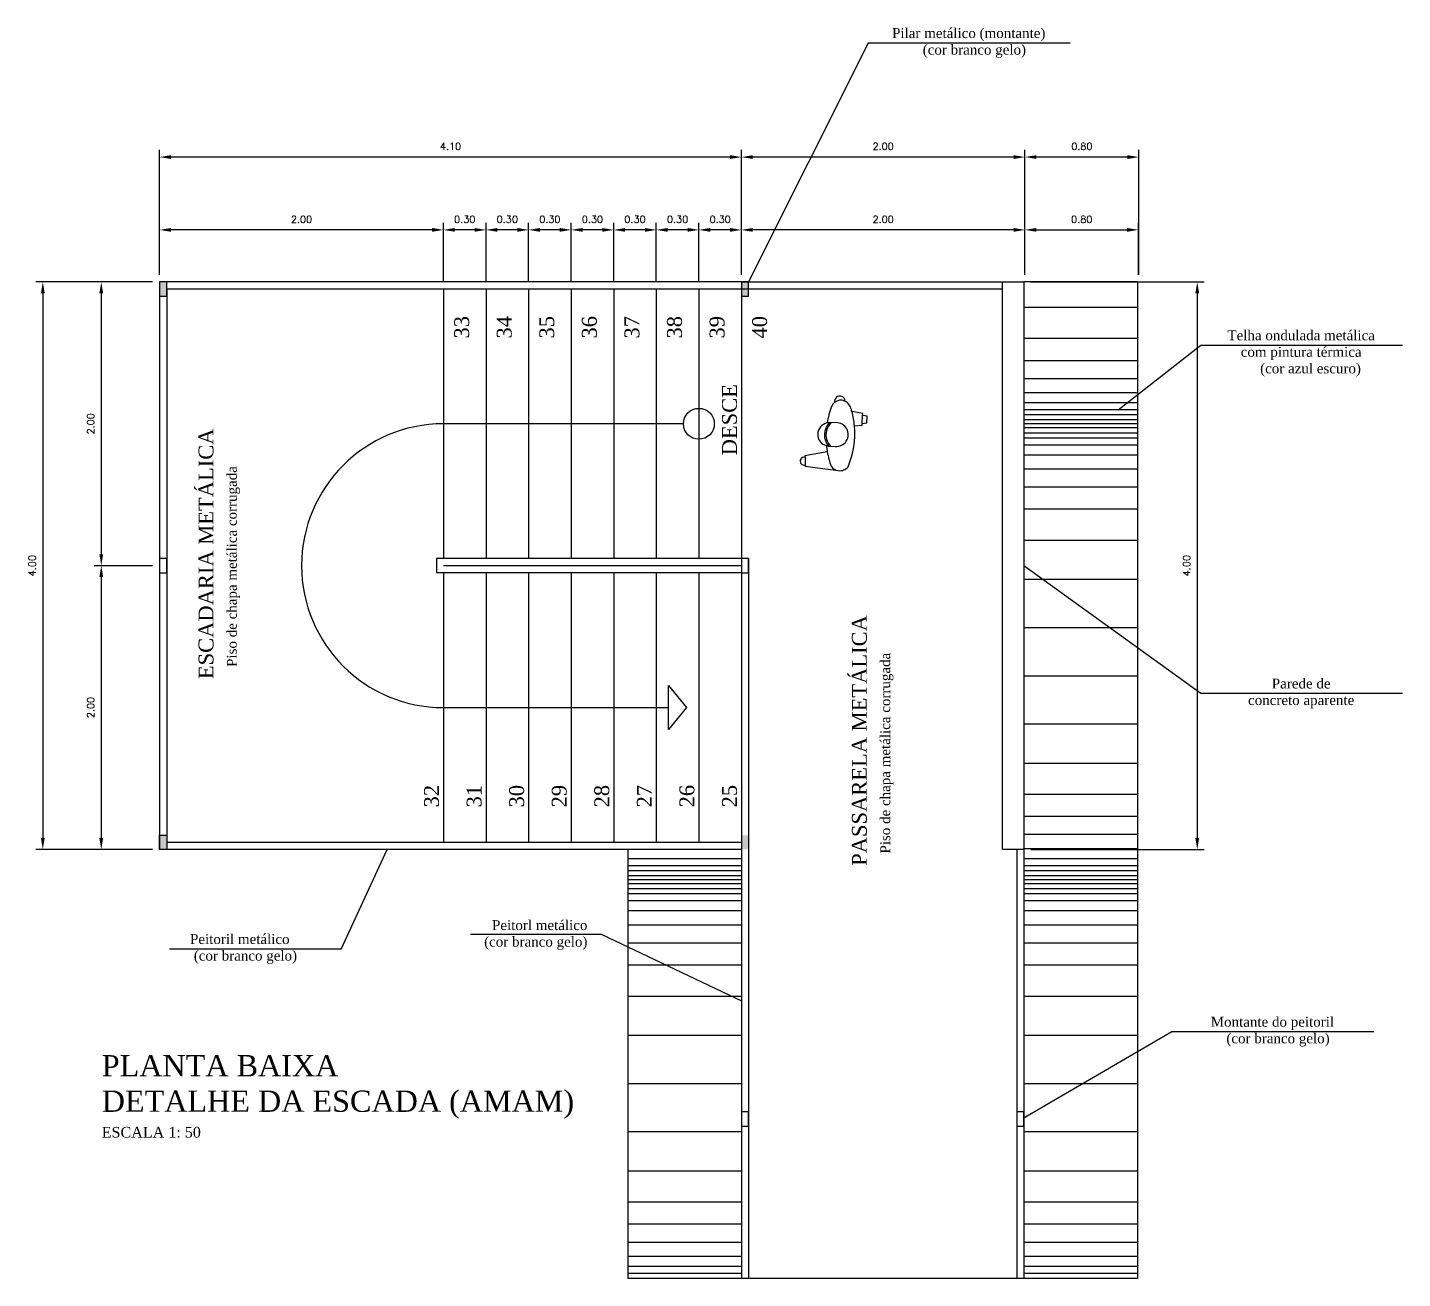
# Model space of a CAD drawing. Header units: millimetres. Extents: x 462 to 740, y -508 to -73.
# Drawn here: x 525.1 to 534.79, y -127.79 to -118.97 of the extents above; entities that cross this region are included whole.
import ezdxf

# ---------------------------------------------------------------- set-up
doc = ezdxf.new("R2010")
doc.units = ezdxf.units.MM
doc.header["$LTSCALE"] = 0.1
doc.header["$PDMODE"] = 3
doc.header["$PDSIZE"] = 0.005
for name, color, linetype in [('COTAS', 6, 'Continuous'), ('MOBILIÁRIO_LAYOUT', 165, 'Continuous'), ('nivel', 1, 'Continuous'), ('Parede alta', 5, 'Continuous'), ('passarela', 7, 'Continuous'), ('PENA-01', 1, 'Continuous'), ('Texto', 2, 'Continuous')]:
    doc.layers.add(name, color=color, linetype=linetype)
doc.styles.add('RO-00', font='romans.shx')
doc.dimstyles.new('COTAS-50', dxfattribs={"dimscale": 0, "dimtxt": 0.05, "dimasz": 0.08, "dimexe": 0.05, "dimexo": 0.05, "dimgap": 0.05, "dimtad": 1, "dimzin": 1, "dimdsep": 46, "dimtxsty": 'RO-00', "dimcen": 2.5, "dimclrd": 6, "dimclre": 6, "dimclrt": 2, "dimadec": 0, "dimazin": 0, "dimtfac": 1, "dimtmove": 2, "dimatfit": 2, "dimfxl": 1, "dimtolj": 1, "dimtzin": 0, "dimarcsym": 0})

# ---------------------------------------------------------------- blocks, each defined once
blk = doc.blocks.new('Pessoa1')
at = {"layer": 'MOBILIÁRIO_LAYOUT', "color": 5}
for p, q in [((-0.238, 0.2092), (-0.2683, -0.0226)), ((-0.1751, 0.2114), (-0.2281, 0.2096)), ((-0.1365, 0.0546), (-0.1647, 0.2117)), ((0.0462, -0.1374), (0.0511, -0.1913)), ((0.0511, -0.1913), (0.0646, -0.192)), ((0.0646, -0.192), (0.1191, -0.1948)), ((0.1341, -0.1956), (0.1484, -0.1191)), ((0.1191, -0.1948), (0.1341, -0.1956))]:
    blk.add_line(p, q, dxfattribs=at)
at = {"layer": 'MOBILIÁRIO_LAYOUT'}
for p, q in [((-0.2281, 0.2096), (-0.238, 0.2092)), ((-0.1647, 0.2117), (-0.1751, 0.2114))]:
    blk.add_line(p, q, dxfattribs=at)
at = {"layer": 'MOBILIÁRIO_LAYOUT', "color": 10}
for p, q in [((-0.095, 0.0461), (-0.0986, -0.0023)), ((0.0698, -0.0073), (0.069, 0.0413)), ((0.0646, -0.192), (0.0683, -0.2237)), ((0.0683, -0.2237), (0.1144, -0.2256)), ((0.1144, -0.2256), (0.1191, -0.1948))]:
    blk.add_line(p, q, dxfattribs=at)
at = {"layer": 'MOBILIÁRIO_LAYOUT', "color": 81}
for centre, radius, start, end in [((-0.2018, 0.2181), 0.0276, 345.76145, 198.13166), ((-0.0131, 0.04), 0.0821, 11.2321, 165.21796), ((0.2196, -0.033), 0.0373, 273.90623, 101.7625)]:
    blk.add_arc(centre, radius, start, end, dxfattribs=at)
at = {"layer": 'MOBILIÁRIO_LAYOUT', "color": 5}
for centre, radius, start, end in [((-0.1955, -0.0335), 0.0737, 125.02745, 171.53498), ((-0.0307, -0.5292), 0.5933, 100.26579, 110.41945), ((-0.0307, -0.5292), 0.5933, 95.97513, 100.26579), ((-0.0307, -0.5292), 0.5933, 68.85497, 80.47492), ((0.1528, -0.0485), 0.0788, 41.27021, 67.23188), ((0.1541, -0.042), 0.0737, 337.51394, 38.15479), ((-0.1955, -0.0335), 0.0737, 171.53498, 232.17472), ((-0.0067, 0.4536), 0.5933, 246.78271, 275.11859), ((0.1369, -0.019), 0.0994, 284.77801, 329.01898), ((-0.0067, 0.4536), 0.5933, 275.11859, 285.15785), ((-0.0067, 0.4536), 0.5933, 285.15785, 286.55393)]:
    blk.add_arc(centre, radius, start, end, dxfattribs=at)
at = {"layer": 'MOBILIÁRIO_LAYOUT', "color": 10}
for centre, radius, start, end in [((-0.0158, -0.0507), 0.1147, 42.16663, 134.479), ((-0.0158, -0.0507), 0.1251, 47.34808, 129.29755), ((-0.0145, -0.0086), 0.0843, 175.71659, 0.92906)]:
    blk.add_arc(centre, radius, start, end, dxfattribs=at)
at = {"layer": 'MOBILIÁRIO_LAYOUT'}
for start, end in [(165.21796, 175.71661), (0.92904, 11.2321)]:
    blk.add_arc((-0.0131, 0.04), 0.0821, start, end, dxfattribs=at)
blk = doc.blocks.new('*D80')
at = {"layer": 'Defpoints', "color": 0}
for p in [(532.9301, -120.3993), (532.1301, -120.766), (532.9301, -120.766)]:
    blk.add_point(p, dxfattribs=at)
at = {"layer": 'passarela', "color": 6, "lineweight": -2}
for p, q in [((532.1301, -120.716), (532.1301, -120.3493)), ((532.2101, -120.3993), (532.8501, -120.3993)), ((532.9301, -120.716), (532.9301, -120.3493))]:
    blk.add_line(p, q, dxfattribs=at)
at = {"layer": 'passarela', "color": 6}
for points in [[(532.2101, -120.3859), (532.2101, -120.4126), (532.1301, -120.3993)], [(532.8501, -120.3859), (532.8501, -120.4126), (532.9301, -120.3993)]]:
    blk.add_solid(points, dxfattribs=at)
at = {"layer": 'passarela', "color": 2, "insert": (532.5301, -120.3243), "char_height": 0.05, "attachment_point": 5, "style": 'RO-00'}
blk.add_mtext('\\A1;0.80', dxfattribs=at)
blk = doc.blocks.new('*D81')
at = {"layer": 'Defpoints', "color": 0}
for p in [(530.1318, -120.3993), (530.1318, -120.766), (532.1301, -120.766)]:
    blk.add_point(p, dxfattribs=at)
at = {"layer": 'passarela', "color": 6, "lineweight": -2}
for p, q in [((530.1318, -120.716), (530.1318, -120.3493)), ((532.0501, -120.3993), (530.2118, -120.3993)), ((532.1301, -120.716), (532.1301, -120.3493))]:
    blk.add_line(p, q, dxfattribs=at)
at = {"layer": 'passarela', "color": 6}
for points in [[(530.2118, -120.3859), (530.2118, -120.4126), (530.1318, -120.3993)], [(532.0501, -120.3859), (532.0501, -120.4126), (532.1301, -120.3993)]]:
    blk.add_solid(points, dxfattribs=at)
at = {"layer": 'passarela', "color": 2, "insert": (531.1309, -120.3243), "char_height": 0.05, "attachment_point": 5, "style": 'RO-00'}
blk.add_mtext('\\A1;2.00', dxfattribs=at)
blk = doc.blocks.new('*D82')
at = {"layer": 'COTAS', "color": 6, "lineweight": -2}
for p, q in [((529.8318, -120.766), (529.8318, -120.3493)), ((530.0518, -120.3993), (529.9118, -120.3993)), ((530.1318, -120.716), (530.1318, -120.3493))]:
    blk.add_line(p, q, dxfattribs=at)
at = {"layer": 'COTAS', "color": 6}
for points in [[(529.9118, -120.3859), (529.9118, -120.4126), (529.8318, -120.3993)], [(530.0518, -120.3859), (530.0518, -120.4126), (530.1318, -120.3993)]]:
    blk.add_solid(points, dxfattribs=at)
at = {"layer": 'Defpoints', "color": 0}
for p in [(529.8318, -120.3993), (529.8318, -120.816), (530.1318, -120.766)]:
    blk.add_point(p, dxfattribs=at)
at = {"layer": 'COTAS', "color": 2, "insert": (529.9818, -120.3243), "char_height": 0.05, "attachment_point": 5, "style": 'RO-00'}
blk.add_mtext('\\A1;0.30', dxfattribs=at)
blk = doc.blocks.new('*D83')
at = {"layer": 'COTAS', "color": 6, "lineweight": -2}
for p, q in [((529.5318, -120.766), (529.5318, -120.3493)), ((529.7518, -120.3993), (529.6118, -120.3993)), ((529.8318, -120.766), (529.8318, -120.3493))]:
    blk.add_line(p, q, dxfattribs=at)
at = {"layer": 'COTAS', "color": 6}
for points in [[(529.6118, -120.3859), (529.6118, -120.4126), (529.5318, -120.3993)], [(529.7518, -120.3859), (529.7518, -120.4126), (529.8318, -120.3993)]]:
    blk.add_solid(points, dxfattribs=at)
at = {"layer": 'Defpoints', "color": 0}
for p in [(529.5318, -120.3993), (529.5318, -120.816), (529.8318, -120.816)]:
    blk.add_point(p, dxfattribs=at)
at = {"layer": 'COTAS', "color": 2, "insert": (529.6818, -120.3243), "char_height": 0.05, "attachment_point": 5, "style": 'RO-00'}
blk.add_mtext('\\A1;0.30', dxfattribs=at)
blk = doc.blocks.new('*D84')
at = {"layer": 'COTAS', "color": 6, "lineweight": -2}
for p, q in [((529.2318, -120.766), (529.2318, -120.3493)), ((529.4518, -120.3993), (529.3118, -120.3993)), ((529.5318, -120.766), (529.5318, -120.3493))]:
    blk.add_line(p, q, dxfattribs=at)
at = {"layer": 'COTAS', "color": 6}
for points in [[(529.3118, -120.3859), (529.3118, -120.4126), (529.2318, -120.3993)], [(529.4518, -120.3859), (529.4518, -120.4126), (529.5318, -120.3993)]]:
    blk.add_solid(points, dxfattribs=at)
at = {"layer": 'Defpoints', "color": 0}
for p in [(529.2318, -120.3993), (529.2318, -120.816), (529.5318, -120.816)]:
    blk.add_point(p, dxfattribs=at)
at = {"layer": 'COTAS', "color": 2, "insert": (529.3818, -120.3243), "char_height": 0.05, "attachment_point": 5, "style": 'RO-00'}
blk.add_mtext('\\A1;0.30', dxfattribs=at)
blk = doc.blocks.new('*D85')
at = {"layer": 'COTAS', "color": 6, "lineweight": -2}
for p, q in [((528.9318, -120.766), (528.9318, -120.3493)), ((529.1518, -120.3993), (529.0118, -120.3993)), ((529.2318, -120.766), (529.2318, -120.3493))]:
    blk.add_line(p, q, dxfattribs=at)
at = {"layer": 'COTAS', "color": 6}
for points in [[(529.0118, -120.3859), (529.0118, -120.4126), (528.9318, -120.3993)], [(529.1518, -120.3859), (529.1518, -120.4126), (529.2318, -120.3993)]]:
    blk.add_solid(points, dxfattribs=at)
at = {"layer": 'Defpoints', "color": 0}
for p in [(528.9318, -120.3993), (528.9318, -120.816), (529.2318, -120.816)]:
    blk.add_point(p, dxfattribs=at)
at = {"layer": 'COTAS', "color": 2, "insert": (529.0818, -120.3243), "char_height": 0.05, "attachment_point": 5, "style": 'RO-00'}
blk.add_mtext('\\A1;0.30', dxfattribs=at)
blk = doc.blocks.new('*D86')
at = {"layer": 'COTAS', "color": 6, "lineweight": -2}
for p, q in [((528.6318, -120.766), (528.6318, -120.3493)), ((528.8518, -120.3993), (528.7118, -120.3993)), ((528.9318, -120.766), (528.9318, -120.3493))]:
    blk.add_line(p, q, dxfattribs=at)
at = {"layer": 'COTAS', "color": 6}
for points in [[(528.7118, -120.3859), (528.7118, -120.4126), (528.6318, -120.3993)], [(528.8518, -120.3859), (528.8518, -120.4126), (528.9318, -120.3993)]]:
    blk.add_solid(points, dxfattribs=at)
at = {"layer": 'Defpoints', "color": 0}
for p in [(528.6318, -120.3993), (528.6318, -120.816), (528.9318, -120.816)]:
    blk.add_point(p, dxfattribs=at)
at = {"layer": 'COTAS', "color": 2, "insert": (528.7818, -120.3243), "char_height": 0.05, "attachment_point": 5, "style": 'RO-00'}
blk.add_mtext('\\A1;0.30', dxfattribs=at)
blk = doc.blocks.new('*D87')
at = {"layer": 'COTAS', "color": 6, "lineweight": -2}
for p, q in [((528.3318, -120.766), (528.3318, -120.3493)), ((528.5518, -120.3993), (528.4118, -120.3993)), ((528.6318, -120.766), (528.6318, -120.3493))]:
    blk.add_line(p, q, dxfattribs=at)
at = {"layer": 'COTAS', "color": 6}
for points in [[(528.4118, -120.3859), (528.4118, -120.4126), (528.3318, -120.3993)], [(528.5518, -120.3859), (528.5518, -120.4126), (528.6318, -120.3993)]]:
    blk.add_solid(points, dxfattribs=at)
at = {"layer": 'Defpoints', "color": 0}
for p in [(528.3318, -120.3993), (528.3318, -120.816), (528.6318, -120.816)]:
    blk.add_point(p, dxfattribs=at)
at = {"layer": 'COTAS', "color": 2, "insert": (528.4818, -120.3243), "char_height": 0.05, "attachment_point": 5, "style": 'RO-00'}
blk.add_mtext('\\A1;0.30', dxfattribs=at)
blk = doc.blocks.new('*D88')
at = {"layer": 'COTAS', "color": 6, "lineweight": -2}
for p, q in [((528.0318, -120.766), (528.0318, -120.3493)), ((528.2518, -120.3993), (528.1118, -120.3993)), ((528.3318, -120.766), (528.3318, -120.3493))]:
    blk.add_line(p, q, dxfattribs=at)
at = {"layer": 'COTAS', "color": 6}
for points in [[(528.1118, -120.3859), (528.1118, -120.4126), (528.0318, -120.3993)], [(528.2518, -120.3859), (528.2518, -120.4126), (528.3318, -120.3993)]]:
    blk.add_solid(points, dxfattribs=at)
at = {"layer": 'Defpoints', "color": 0}
for p in [(528.0318, -120.3993), (528.0318, -120.816), (528.3318, -120.816)]:
    blk.add_point(p, dxfattribs=at)
at = {"layer": 'COTAS', "color": 2, "insert": (528.1818, -120.3243), "char_height": 0.05, "attachment_point": 5, "style": 'RO-00'}
blk.add_mtext('\\A1;0.30', dxfattribs=at)
blk = doc.blocks.new('*D89')
at = {"layer": 'COTAS', "color": 6, "lineweight": -2}
for p, q in [((526.0318, -120.716), (526.0318, -120.3493)), ((527.9518, -120.3993), (526.1118, -120.3993)), ((528.0318, -120.766), (528.0318, -120.3493))]:
    blk.add_line(p, q, dxfattribs=at)
at = {"layer": 'COTAS', "color": 6}
for points in [[(526.1118, -120.3859), (526.1118, -120.4126), (526.0318, -120.3993)], [(527.9518, -120.3859), (527.9518, -120.4126), (528.0318, -120.3993)]]:
    blk.add_solid(points, dxfattribs=at)
at = {"layer": 'Defpoints', "color": 0}
for p in [(526.0318, -120.3993), (526.0318, -120.766), (528.0318, -120.816)]:
    blk.add_point(p, dxfattribs=at)
at = {"layer": 'COTAS', "color": 2, "insert": (527.0318, -120.3243), "char_height": 0.05, "attachment_point": 5, "style": 'RO-00'}
blk.add_mtext('\\A1;2.00', dxfattribs=at)
blk = doc.blocks.new('*D90')
at = {"layer": 'COTAS', "color": 6, "lineweight": -2}
for p, q in [((525.9818, -120.766), (525.1583, -120.766)), ((525.2083, -120.846), (525.2083, -124.686)), ((525.9818, -124.766), (525.1583, -124.766))]:
    blk.add_line(p, q, dxfattribs=at)
at = {"layer": 'COTAS', "color": 6}
for points in [[(525.195, -120.846), (525.2217, -120.846), (525.2083, -120.766)], [(525.195, -124.686), (525.2217, -124.686), (525.2083, -124.766)]]:
    blk.add_solid(points, dxfattribs=at)
at = {"layer": 'Defpoints', "color": 0}
for p in [(526.0318, -120.766), (525.2083, -124.766), (526.0318, -124.766)]:
    blk.add_point(p, dxfattribs=at)
at = {"layer": 'COTAS', "color": 2, "insert": (525.1333, -122.766), "char_height": 0.05, "attachment_point": 5, "rotation": 90, "style": 'RO-00'}
blk.add_mtext('\\A1;4.00', dxfattribs=at)
blk = doc.blocks.new('*D91')
at = {"layer": 'COTAS', "color": 6, "lineweight": -2}
for p, q in [((525.7382, -120.766), (525.5704, -120.766)), ((525.6204, -120.846), (525.6204, -122.686)), ((525.9818, -122.766), (525.5704, -122.766))]:
    blk.add_line(p, q, dxfattribs=at)
at = {"layer": 'COTAS', "color": 6}
for points in [[(525.607, -120.846), (525.6337, -120.846), (525.6204, -120.766)], [(525.607, -122.686), (525.6337, -122.686), (525.6204, -122.766)]]:
    blk.add_solid(points, dxfattribs=at)
at = {"layer": 'Defpoints', "color": 0}
for p in [(525.7882, -120.766), (525.6204, -122.766), (526.0318, -122.766)]:
    blk.add_point(p, dxfattribs=at)
at = {"layer": 'COTAS', "color": 2, "insert": (525.5454, -121.766), "char_height": 0.05, "attachment_point": 5, "rotation": 90, "style": 'RO-00'}
blk.add_mtext('\\A1;2.00', dxfattribs=at)
blk = doc.blocks.new('*D92')
at = {"layer": 'COTAS', "color": 6, "lineweight": -2}
for p, q in [((525.9818, -122.766), (525.5704, -122.766)), ((525.6204, -122.846), (525.6204, -124.686)), ((525.7382, -124.766), (525.5704, -124.766))]:
    blk.add_line(p, q, dxfattribs=at)
at = {"layer": 'COTAS', "color": 6}
for points in [[(525.607, -122.846), (525.6337, -122.846), (525.6204, -122.766)], [(525.607, -124.686), (525.6337, -124.686), (525.6204, -124.766)]]:
    blk.add_solid(points, dxfattribs=at)
at = {"layer": 'Defpoints', "color": 0}
for p in [(526.0318, -122.766), (525.6204, -124.766), (525.7882, -124.766)]:
    blk.add_point(p, dxfattribs=at)
at = {"layer": 'COTAS', "color": 2, "insert": (525.5454, -123.766), "char_height": 0.05, "attachment_point": 5, "rotation": 90, "style": 'RO-00'}
blk.add_mtext('\\A1;2.00', dxfattribs=at)
blk = doc.blocks.new('*D93')
at = {"layer": 'COTAS', "color": 6, "lineweight": -2}
for p, q in [((532.1301, -120.716), (532.1301, -119.8362)), ((532.9318, -120.716), (532.9318, -119.8362)), ((532.8518, -119.8862), (532.2101, -119.8862))]:
    blk.add_line(p, q, dxfattribs=at)
at = {"layer": 'COTAS', "color": 6}
for points in [[(532.2101, -119.8728), (532.2101, -119.8995), (532.1301, -119.8862)], [(532.8518, -119.8728), (532.8518, -119.8995), (532.9318, -119.8862)]]:
    blk.add_solid(points, dxfattribs=at)
at = {"layer": 'Defpoints', "color": 0}
for p in [(532.1301, -119.8862), (532.1301, -120.766), (532.9318, -120.766)]:
    blk.add_point(p, dxfattribs=at)
at = {"layer": 'COTAS', "color": 2, "insert": (532.5309, -119.8112), "char_height": 0.05, "attachment_point": 5, "style": 'RO-00'}
blk.add_mtext('\\A1;0.80', dxfattribs=at)
blk = doc.blocks.new('*D94')
at = {"layer": 'COTAS', "color": 6, "lineweight": -2}
for p, q in [((530.1318, -120.4827), (530.1318, -119.8362)), ((532.1301, -120.716), (532.1301, -119.8362)), ((532.0501, -119.8862), (530.2118, -119.8862))]:
    blk.add_line(p, q, dxfattribs=at)
at = {"layer": 'COTAS', "color": 6}
for points in [[(530.2118, -119.8728), (530.2118, -119.8995), (530.1318, -119.8862)], [(532.0501, -119.8728), (532.0501, -119.8995), (532.1301, -119.8862)]]:
    blk.add_solid(points, dxfattribs=at)
at = {"layer": 'Defpoints', "color": 0}
for p in [(530.1318, -119.8862), (530.1318, -120.5327), (532.1301, -120.766)]:
    blk.add_point(p, dxfattribs=at)
at = {"layer": 'COTAS', "color": 2, "insert": (531.1309, -119.8112), "char_height": 0.05, "attachment_point": 5, "style": 'RO-00'}
blk.add_mtext('\\A1;2.00', dxfattribs=at)
blk = doc.blocks.new('*D95')
at = {"layer": 'COTAS', "color": 6, "lineweight": -2}
for p, q in [((526.0318, -120.4827), (526.0318, -119.8362)), ((530.1318, -120.4827), (530.1318, -119.8362)), ((530.0518, -119.8862), (526.1118, -119.8862))]:
    blk.add_line(p, q, dxfattribs=at)
at = {"layer": 'COTAS', "color": 6}
for points in [[(526.1118, -119.8728), (526.1118, -119.8995), (526.0318, -119.8862)], [(530.0518, -119.8728), (530.0518, -119.8995), (530.1318, -119.8862)]]:
    blk.add_solid(points, dxfattribs=at)
at = {"layer": 'Defpoints', "color": 0}
for p in [(526.0318, -119.8862), (526.0318, -120.5327), (530.1318, -120.5327)]:
    blk.add_point(p, dxfattribs=at)
at = {"layer": 'COTAS', "color": 2, "insert": (528.0818, -119.8112), "char_height": 0.05, "attachment_point": 5, "style": 'RO-00'}
blk.add_mtext('\\A1;4.10', dxfattribs=at)
blk = doc.blocks.new('*D97')
at = {"layer": 'COTAS', "color": 6, "lineweight": -2}
for p, q in [((532.1718, -120.766), (533.3939, -120.766)), ((533.3439, -120.846), (533.3439, -124.686)), ((532.1718, -124.766), (533.3939, -124.766))]:
    blk.add_line(p, q, dxfattribs=at)
at = {"layer": 'COTAS', "color": 6}
for points in [[(533.3306, -120.846), (533.3573, -120.846), (533.3439, -120.766)], [(533.3306, -124.686), (533.3573, -124.686), (533.3439, -124.766)]]:
    blk.add_solid(points, dxfattribs=at)
at = {"layer": 'Defpoints', "color": 0}
for p in [(532.1218, -120.766), (532.1218, -124.766), (533.3439, -124.766)]:
    blk.add_point(p, dxfattribs=at)
at = {"layer": 'COTAS', "color": 2, "insert": (533.2689, -122.766), "char_height": 0.05, "attachment_point": 5, "rotation": 90, "style": 'RO-00'}
blk.add_mtext('\\A1;4.00', dxfattribs=at)

msp = doc.modelspace()

# ---------------------------------------------------------------- hatches: boundary and pattern name
at = {"layer": 'nivel'}
h = msp.add_hatch(color=256, dxfattribs=at)
h.paths.add_polyline_path([(526.0818, -120.766), (526.0318, -120.766), (526.0318, -120.866), (526.0818, -120.866)])
h.paths.add_polyline_path([(526.0818, -124.766), (526.0318, -124.766), (526.0318, -124.666), (526.0818, -124.666)])
h = msp.add_hatch(color=256, dxfattribs=at)
h.paths.add_polyline_path([(530.1818, -120.766), (530.1318, -120.766), (530.1318, -120.866), (530.1818, -120.866)])
h.paths.add_polyline_path([(530.1818, -124.766), (530.1318, -124.766), (530.1318, -124.666), (530.1818, -124.666)])

# ---------------------------------------------------------------- linework, layer by layer
at = {"layer": 'COTAS'}
msp.add_line((527.3107, -125.4687), (527.6344, -124.766), dxfattribs=at)
msp.add_lwpolyline([(529.7229, -121.766), (528.0318, -121.766, 1), (528.0318, -123.766), (529.6179, -123.766)], format="xyb", dxfattribs=at)
msp.add_lwpolyline([(529.6179, -123.9212), (529.6179, -123.6109), (529.7441, -123.766), (529.6179, -123.9212)], dxfattribs=at)
msp.add_circle((529.8318, -121.766), 0.1089, dxfattribs=at)
at = {"layer": 'nivel'}
for p, q in [((526.0318, -120.766), (526.0318, -124.766)), ((530.1318, -120.766), (526.0318, -120.766)), ((526.0318, -120.766), (526.0318, -120.866)), ((526.0818, -120.766), (526.0318, -120.766)), ((526.0818, -120.866), (526.0818, -120.766)), ((531.9718, -120.816), (526.0818, -120.816)), ((526.0818, -120.816), (526.0818, -124.716)), ((528.0318, -120.816), (528.0318, -122.716)), ((528.3318, -120.816), (528.3318, -122.716)), ((528.6318, -120.816), (528.6318, -122.716)), ((528.9318, -120.816), (528.9318, -122.716)), ((529.2318, -120.816), (529.2318, -122.716)), ((529.5318, -120.816), (529.5318, -122.716)), ((529.8318, -120.816), (529.8318, -122.716)), ((530.1318, -120.766), (530.1818, -120.766)), ((530.1318, -120.766), (530.1318, -120.866)), ((530.1818, -120.766), (530.1318, -120.766)), ((530.1318, -120.816), (530.1318, -127.79)), ((530.1818, -120.766), (532.0718, -120.766)), ((530.1818, -120.866), (530.1818, -120.766)), ((532.1218, -120.766), (532.1218, -127.79)), ((532.9218, -120.766), (532.1218, -120.766)), ((532.9218, -120.766), (532.9218, -127.79)), ((526.0318, -120.866), (526.0818, -120.866)), ((530.1318, -120.866), (530.1818, -120.866)), ((532.9218, -120.9463), (532.1218, -120.9463)), ((532.9218, -121.1657), (532.1218, -121.1657)), ((532.9218, -121.3214), (532.1218, -121.3214)), ((532.9218, -121.4488), (532.1218, -121.4488)), ((532.9218, -121.5479), (532.1218, -121.5479)), ((532.9218, -121.6186), (532.1218, -121.6186)), ((532.9218, -121.6682), (532.1218, -121.6682)), ((532.9218, -121.7035), (532.1218, -121.7035)), ((532.9218, -121.7389), (532.1218, -121.7389)), ((532.9218, -121.7672), (532.1218, -121.7672)), ((532.9218, -121.7672), (532.1218, -121.7672)), ((532.9218, -121.7956), (532.1218, -121.7956)), ((532.9218, -121.8309), (532.1218, -121.8309)), ((532.9218, -121.8663), (532.1218, -121.8663)), ((532.9218, -121.9159), (532.1218, -121.9159)), ((532.9218, -121.9866), (532.1218, -121.9866)), ((532.9218, -122.0857), (532.1218, -122.0857)), ((532.9218, -122.2131), (532.1218, -122.2131)), ((532.9218, -122.3688), (532.1218, -122.3688)), ((532.9218, -122.5882), (532.1218, -122.5882)), ((526.0318, -122.716), (526.0318, -122.816)), ((526.0818, -122.716), (526.0318, -122.716)), ((526.0818, -122.816), (526.0818, -122.716)), ((530.1818, -122.716), (527.9818, -122.716)), ((527.9818, -122.716), (527.9818, -122.816)), ((530.1318, -122.766), (528.0318, -122.766)), ((530.1318, -122.716), (530.1318, -122.816)), ((530.1818, -122.716), (530.1318, -122.716)), ((530.1818, -122.716), (530.1818, -127.79)), ((530.1818, -122.816), (530.1818, -122.716)), ((526.0318, -122.816), (526.0818, -122.816)), ((530.1318, -122.816), (527.9818, -122.816)), ((528.0318, -122.816), (528.0318, -124.716)), ((528.3318, -122.816), (528.3318, -124.716)), ((528.6318, -122.816), (528.6318, -124.716)), ((528.9318, -122.816), (528.9318, -124.716)), ((529.2318, -122.816), (529.2318, -124.716)), ((529.5318, -122.816), (529.5318, -124.716)), ((529.8318, -122.816), (529.8318, -124.716)), ((530.1318, -122.816), (530.1818, -122.816)), ((532.9218, -122.8642), (532.1218, -122.8642)), ((532.9218, -123.2039), (532.1218, -123.2039)), ((532.9218, -123.5436), (532.1218, -123.5436)), ((532.9218, -123.8833), (532.1218, -123.8833)), ((532.9218, -124.1593), (532.1218, -124.1593)), ((532.9218, -124.3787), (532.1218, -124.3787)), ((532.9218, -124.5344), (532.1218, -124.5344)), ((526.0318, -124.766), (526.0318, -124.666)), ((526.0318, -124.666), (526.0818, -124.666)), ((526.0818, -124.666), (526.0818, -124.766)), ((532.9218, -124.6618), (532.1218, -124.6618)), ((530.1318, -124.766), (526.0318, -124.766)), ((526.0818, -124.766), (526.0318, -124.766)), ((530.1318, -124.716), (526.0818, -124.716)), ((529.3318, -124.766), (529.3318, -127.79)), ((532.0718, -124.766), (532.0718, -127.79)), ((532.9218, -124.7609), (532.1218, -124.7609)), ((530.1318, -124.8317), (529.3318, -124.8317)), ((530.1318, -124.8812), (529.3318, -124.8812)), ((532.9218, -124.8317), (532.1218, -124.8317)), ((532.9218, -124.8812), (532.1218, -124.8812)), ((530.1318, -124.9166), (529.3318, -124.9166)), ((530.1318, -124.952), (529.3318, -124.952)), ((530.1318, -124.9803), (529.3318, -124.9803)), ((530.1318, -124.9803), (529.3318, -124.9803)), ((532.9218, -124.9166), (532.1218, -124.9166)), ((532.9218, -124.952), (532.1218, -124.952)), ((532.9218, -124.9803), (532.1218, -124.9803)), ((532.9218, -124.9803), (532.1218, -124.9803)), ((530.1318, -125.0086), (529.3318, -125.0086)), ((530.1318, -125.044), (529.3318, -125.044)), ((530.1318, -125.0794), (529.3318, -125.0794)), ((532.9218, -125.0086), (532.1218, -125.0086)), ((532.9218, -125.044), (532.1218, -125.044)), ((532.9218, -125.0794), (532.1218, -125.0794)), ((530.1318, -125.1289), (529.3318, -125.1289)), ((532.9218, -125.1289), (532.1218, -125.1289)), ((530.1318, -125.1997), (529.3318, -125.1997)), ((532.9218, -125.1997), (532.1218, -125.1997)), ((530.1318, -125.2988), (529.3318, -125.2988)), ((532.9218, -125.2988), (532.1218, -125.2988)), ((530.1318, -125.4262), (529.3318, -125.4262)), ((532.9218, -125.4262), (532.1218, -125.4262)), ((530.1318, -125.5819), (529.3318, -125.5819)), ((532.9218, -125.5819), (532.1218, -125.5819)), ((530.1318, -125.8013), (529.3318, -125.8013)), ((532.9218, -125.8013), (532.1218, -125.8013)), ((530.1318, -126.0773), (529.3318, -126.0773)), ((532.9218, -126.0773), (532.1218, -126.0773)), ((530.1318, -126.417), (529.3318, -126.417)), ((532.9218, -126.417), (532.1218, -126.417)), ((530.1318, -126.616), (530.1318, -126.716)), ((530.1818, -126.616), (530.1318, -126.616)), ((530.1818, -126.716), (530.1818, -126.616)), ((532.0718, -126.616), (532.0718, -126.716)), ((532.1218, -126.616), (532.0718, -126.616)), ((532.1218, -126.716), (532.1218, -126.616)), ((530.1318, -126.716), (530.1818, -126.716)), ((532.0718, -126.716), (532.1218, -126.716)), ((530.1318, -126.7567), (529.3318, -126.7567)), ((532.9218, -126.7567), (532.1218, -126.7567)), ((530.1318, -127.0327), (529.3318, -127.0327)), ((532.9218, -127.0327), (532.1218, -127.0327)), ((530.1318, -127.2521), (529.3318, -127.2521)), ((532.9218, -127.2521), (532.1218, -127.2521)), ((530.1318, -127.4078), (529.3318, -127.4078)), ((532.9218, -127.4078), (532.1218, -127.4078)), ((530.1318, -127.5352), (529.3318, -127.5352)), ((532.9218, -127.5352), (532.1218, -127.5352)), ((530.1318, -127.6343), (529.3318, -127.6343)), ((530.1318, -127.705), (529.3318, -127.705)), ((532.9218, -127.6343), (532.1218, -127.6343)), ((532.9218, -127.705), (532.1218, -127.705)), ((530.1318, -127.7546), (529.3318, -127.7546)), ((532.9218, -127.79), (529.3318, -127.79)), ((532.9218, -127.7546), (532.1218, -127.7546))]:
    msp.add_line(p, q, dxfattribs=at)
at = {"layer": 'Parede alta'}
msp.add_lwpolyline([(532.1218, -120.766), (532.1218, -124.766), (531.9718, -124.766), (531.9718, -120.766)], close=True, dxfattribs=at)
at = {"layer": 'PENA-01', "color": 6}
for p, q in [((531.0258, -119.0833), (530.1818, -120.766)), ((532.4479, -119.0833), (531.0258, -119.0833)), ((533.3684, -121.2132), (532.7872, -121.6707)), ((534.7905, -121.2132), (533.3684, -121.2132)), ((533.3684, -123.6675), (532.1218, -122.766)), ((534.7905, -123.6675), (533.3684, -123.6675)), ((528.2234, -125.3638), (529.1434, -125.3638)), ((529.1434, -125.3638), (530.1318, -125.8324)), ((527.3107, -125.4687), (526.1023, -125.4687)), ((533.1657, -126.0516), (532.1165, -126.6624)), ((534.5878, -126.0516), (533.1657, -126.0516))]:
    msp.add_line(p, q, dxfattribs=at)

# ---------------------------------------------------------------- block references
at = {"layer": 'passarela', "rotation": 90}
msp.add_blockref('Pessoa1', (530.7913, -121.8276), dxfattribs=at)

# ---------------------------------------------------------------- texts
at = {"layer": 'Texto'}
for s, insert, char_height, width, attachment_point in [('{\\fTimes New Roman|b0|i0|c0|p18;Pilar metálico (montante)\\P   (cor branco gelo)}', (531.7338, -118.9772), 0.07, 1.3613, 2), ('{\\fTimes New Roman|b0|i0|c0|p18;Telha ondulada metálica\\Pcom pintura térmica\\P     (cor azul escuro)}', (534.0764, -121.1072), 0.07, 1.3613, 2), ('{\\fTimes New Roman|b0|i0|c0|p18;Parede de \\Pconcreto aparente}', (534.0764, -123.5615), 0.07, 1.3613, 2), ('{\\fTimes New Roman|b0|i0|c0|p18;Peitorl metálico\\P(cor branco gelo)}', (529.0465, -125.2642), 0.07, 1.3613, 3), ('{\\fTimes New Roman|b0|i0|c0|p18;Peitoril metálico\\P   (cor branco gelo)}', (526.5967, -125.3626), 0.07, 1.3613, 2), ('{\\fTimes New Roman|b0|i0|c0|p18;Montante do peitoril\\P   (cor branco gelo)}', (533.8737, -125.9456), 0.07, 1.3613, 2), ('{\\fTimes New Roman|b0|i0|c0|p18;PLANTA BAIXA\\PDETALHE DA ESCADA (AMAM)}', (525.6238, -126.2152), 0.15, 4.860851, 1), ('{\\fTimes New Roman|b0|i0|c0|p18;ESCALA 1: 50}', (525.6238, -126.7216), 0.075, 1.3613, 1)]:
    msp.add_mtext(s, dxfattribs=dict(at, insert=insert, char_height=char_height, width=width, attachment_point=attachment_point))
at = {"layer": 'Texto', "rotation": 90}
for s, insert, char_height, width, attachment_point in [('{\\fTimes New Roman|b0|i0|c0|p18;33}', (528.1074, -121.165), 0.105, 0.17385, 1), ('{\\fTimes New Roman|b0|i0|c0|p18;34}', (528.4074, -121.165), 0.105, 0.17385, 1), ('{\\fTimes New Roman|b0|i0|c0|p18;35}', (528.7074, -121.165), 0.105, 0.17385, 1), ('{\\fTimes New Roman|b0|i0|c0|p18;36}', (529.0074, -121.165), 0.105, 0.17385, 1), ('{\\fTimes New Roman|b0|i0|c0|p18;37}', (529.3074, -121.165), 0.105, 0.17385, 1), ('{\\fTimes New Roman|b0|i0|c0|p18;38}', (529.6074, -121.165), 0.105, 0.17385, 1), ('{\\fTimes New Roman|b0|i0|c0|p18;39}', (529.9074, -121.165), 0.105, 0.17385, 1), ('{\\fTimes New Roman|b0|i0|c0|p18;40}', (530.2074, -121.165), 0.105, 0.17385, 1), ('{\\fTimes New Roman|b0|i0|c0|p18;DESCE}', (529.995, -121.9883), 0.105, 2.257517, 1), ('{\\fTimes New Roman|b0|i0|c0|p18;ESCADARIA METÁLICA}', (526.3058, -123.5657), 0.105, 2.257517, 1), ('{\\fTimes New Roman|b0|i0|c0|p18;Piso de chapa metálica corrugada}', (526.5054, -122.0644), 0.07, 2.066948, 3), ('{\\fTimes New Roman|b0|i0|c0|p18;PASSARELA METÁLICA}', (530.9104, -124.8812), 0.105, 2.257517, 1), ('{\\fTimes New Roman|b0|i0|c0|p18;Piso de chapa metálica corrugada}', (531.11, -123.3799), 0.07, 2.066948, 3), ('{\\fTimes New Roman|b0|i0|c0|p18;32}', (527.895, -124.4698), 0.105, 0.17385, 1), ('{\\fTimes New Roman|b0|i0|c0|p18;31}', (528.195, -124.4698), 0.105, 0.17385, 1), ('{\\fTimes New Roman|b0|i0|c0|p18;30}', (528.495, -124.4698), 0.105, 0.17385, 1), ('{\\fTimes New Roman|b0|i0|c0|p18;29}', (528.795, -124.4698), 0.105, 0.17385, 1), ('{\\fTimes New Roman|b0|i0|c0|p18;28}', (529.095, -124.4698), 0.105, 0.17385, 1), ('{\\fTimes New Roman|b0|i0|c0|p18;27}', (529.395, -124.4698), 0.105, 0.17385, 1), ('{\\fTimes New Roman|b0|i0|c0|p18;26}', (529.695, -124.4698), 0.105, 0.17385, 1), ('{\\fTimes New Roman|b0|i0|c0|p18;25}', (529.995, -124.4698), 0.105, 0.17385, 1)]:
    msp.add_mtext(s, dxfattribs=dict(at, insert=insert, char_height=char_height, width=width, attachment_point=attachment_point))

# ---------------------------------------------------------------- dimensions: what is measured, and where the dimension line sits
at = {"layer": 'COTAS'}
for base, p1, p2, picture, middle in [((526.0318, -119.8862), (530.1318, -120.5327), (526.0318, -120.5327), '*D95', (528.0818, -119.8112)), ((530.1318, -119.8862), (532.1301, -120.766), (530.1318, -120.5327), '*D94', (531.1309, -119.8112)), ((532.1301, -119.8862), (532.9318, -120.766), (532.1301, -120.766), '*D93', (532.5309, -119.8112)), ((526.0318, -120.3993), (528.0318, -120.816), (526.0318, -120.766), '*D89', (527.0318, -120.3243)), ((528.0318, -120.3993), (528.3318, -120.816), (528.0318, -120.816), '*D88', (528.1818, -120.3243)), ((528.3318, -120.3993), (528.6318, -120.816), (528.3318, -120.816), '*D87', (528.4818, -120.3243)), ((528.6318, -120.3993), (528.9318, -120.816), (528.6318, -120.816), '*D86', (528.7818, -120.3243)), ((528.9318, -120.3993), (529.2318, -120.816), (528.9318, -120.816), '*D85', (529.0818, -120.3243)), ((529.2318, -120.3993), (529.5318, -120.816), (529.2318, -120.816), '*D84', (529.3818, -120.3243)), ((529.5318, -120.3993), (529.8318, -120.816), (529.5318, -120.816), '*D83', (529.6818, -120.3243)), ((529.8318, -120.3993), (530.1318, -120.766), (529.8318, -120.816), '*D82', (529.9818, -120.3243))]:
    dim = msp.add_linear_dim(base=base, p1=p1, p2=p2, dimstyle='COTAS-50', override={"dimscale": 1}, dxfattribs=at)
    dim.commit()
    dim.dimension.update_dxf_attribs({"geometry": picture, "text_midpoint": middle})
for base, p1, p2, picture, middle in [((525.2083, -124.766), (526.0318, -120.766), (526.0318, -124.766), '*D90', (525.1333, -122.766)), ((525.6204, -122.766), (525.7882, -120.766), (526.0318, -122.766), '*D91', (525.5454, -121.766)), ((533.3439, -124.766), (532.1218, -120.766), (532.1218, -124.766), '*D97', (533.2689, -122.766)), ((525.6204, -124.766), (526.0318, -122.766), (525.7882, -124.766), '*D92', (525.5454, -123.766))]:
    dim = msp.add_linear_dim(base=base, p1=p1, p2=p2, angle=90, dimstyle='COTAS-50', override={"dimscale": 1}, dxfattribs=at)
    dim.commit()
    dim.dimension.update_dxf_attribs({"geometry": picture, "text_midpoint": middle})
at = {"layer": 'passarela'}
for base, p2, picture, middle in [((530.1318, -120.3993), (530.1318, -120.766), '*D81', (531.1309, -120.3243)), ((532.9301, -120.3993), (532.9301, -120.766), '*D80', (532.5301, -120.3243))]:
    dim = msp.add_linear_dim(base=base, p1=(532.1301, -120.766), p2=p2, dimstyle='COTAS-50', override={"dimscale": 1}, dxfattribs=at)
    dim.commit()
    dim.dimension.update_dxf_attribs({"geometry": picture, "text_midpoint": middle})

doc.saveas('drawing.dxf')
